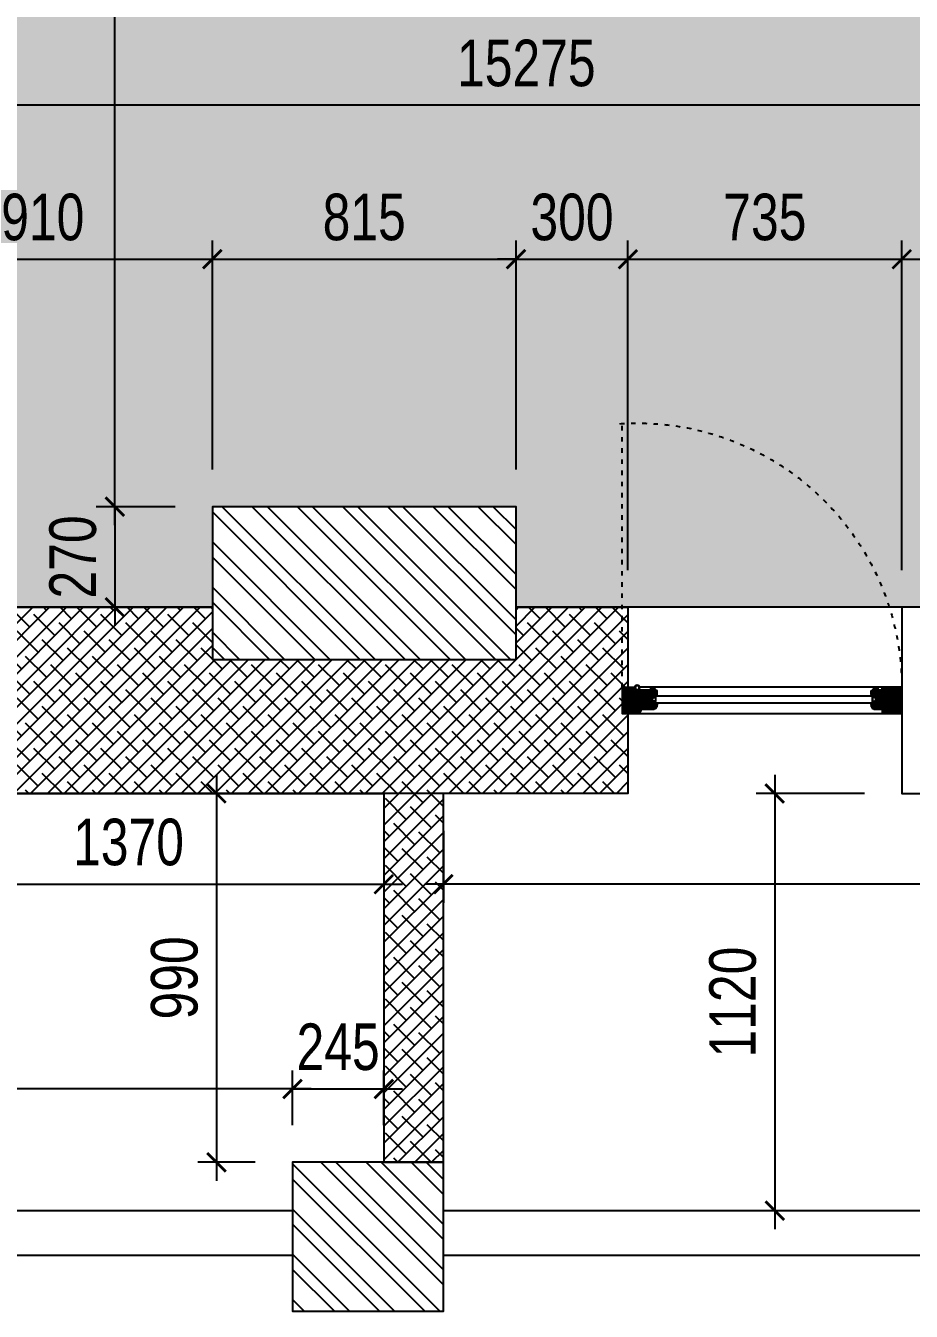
# Model space of a CAD drawing. Header units: metres. Extents: x -577923 to -19598, y 119734 to 247764.
# Drawn here: x -368491 to -366115, y 119734 to 123185 of the extents above; entities that cross this region are included whole.
import ezdxf

# ---------------------------------------------------------------- set-up
doc = ezdxf.new("R2010")
doc.units = ezdxf.units.M
doc.linetypes.add('ACAD_ISO03W100', pattern=[30, 12, -18])
for name, color, linetype in [('dim', 4, 'Continuous'), ('k', 1, 'Continuous'), ('wall', 5, 'Continuous'), ('windows', 7, 'Continuous')]:
    doc.layers.add(name, color=color, linetype=linetype)
doc.styles.add('KOTE', font='romrust.shx', dxfattribs={"width": 0.8})
doc.dimstyles.new('ayala 50', dxfattribs={"dimscale": 50, "dimtxt": 2.5, "dimasz": 1, "dimexe": 1, "dimexo": 2, "dimgap": 1, "dimtad": 1, "dimdec": 0, "dimzin": 9, "dimdsep": 46, "dimtxsty": 'KOTE', "dimblk": 'ARCHTICK', "dimcen": 0, "dimdle": 1, "dimclrd": 4, "dimclre": 4, "dimclrt": 3, "dimadec": 0, "dimazin": 0, "dimtfac": 0.666667, "dimtdec": 0, "dimtix": 1, "dimtmove": 2, "dimatfit": 0, "dimfxl": 1, "dimtvp": 1, "dimtolj": 1, "dimarcsym": 0})
pattern_1 = [(45, (24967.446, 0), (-22.4506403, 22.4506403), []), (135, (24967.446, 0), (-67.351921, 22.4506403), [79.375, -47.625])]

# ---------------------------------------------------------------- blocks, each defined once
blk = doc.blocks.new('Joint-K7335')
at = {"layer": 'windows', "color": 7}
for points in [[(3.9, 10.7, -0.206505), (4.5, 11.8, -0.277528), (4.6, 11.7), (4.7, 11.5, 0.626267), (5.4, 11.5, 0.131441), (5.5, 11.7), (5.5, 18, 0.509109), (4.6, 18.4, -0.294424), (2, 18.3, 0.173488), (1.3, 18.5), (0, 18.5), (0, 2.1, 0.415334), (1.2, 0.9, 0.048115), (1.5, 0.9, 0.113375), (1.5, 1), (4, 2.8, 0.235966), (4, 2.9), (4, 3.3, 0.247659), (4, 3.4, 0.287937), (3.6, 3.4), (1.8, 2.3, -0.576722), (1.5, 2.5), (1.5, 3.3, -0.235966), (1.6, 3.5), (4, 5.3, 0.235966), (4, 5.3), (4, 5.7, 0.247659), (4, 5.8, 0.287937), (3.6, 5.8), (1.8, 4.8, -0.576722), (1.5, 5), (1.5, 6.3, -0.384094), (2.6, 7.5, -0.021813), (2.7, 7.5), (6.5, 7.5), (6.5, 7.6, 0.333043), (5.7, 8.5, -0.293245), (5.3, 8.9, 0.008528), (5.2, 9.3, 0.265517), (5, 9.5, 0.023748), (4.8, 9.5, -0.356149), (3.9, 10.7, -0.356149)], [(3.2, 10.8, 0.355005), (4.6, 8.8, -0.567624), (4.7, 8.8, -0.24708), (4.4, 8.7), (2.2, 9, -0.351704), (1.2, 10.1), (1.2, 12.9, -0.414214), (1.5, 13.2), (1.6, 13.2, 0.277073), (1.9, 13.4), (3.7, 16.8, -0.041112), (3.8, 17), (4.1, 17.7, -0.50666), (4.6, 17.7, -0.2771), (4.6, 17.5), (4.6, 13.3, 0.213422), (4.7, 13.1, -0.886227), (4.4, 12.6, 0.250571), (3.2, 10.8)]]:
    blk.add_lwpolyline(points, format="xyb", dxfattribs=at)
blk.add_lwpolyline([(1.6, 17.8, 0.632714), (1, 17.6), (1, 14.2, 0.78091), (1.6, 14.1), (3.2, 17.1, -0.117333), (3.3, 17.2, 1.218085), (3, 17.5, -0.285776), (2.7, 17.3, -0.145588)], format="xyb", close=True, dxfattribs=at)
blk = doc.blocks.new('fghdgh645')
h = blk.add_hatch()
h.set_pattern_fill('ANSI31', color=4, angle=-90, style=0)
h.set_pattern_definition([(315, (-7117.7356, 123012.3033), (2.24506403, 2.24506403), [])])
edge = h.paths.add_edge_path()
edge.add_line((7, -42), (7, -48.4))
edge.add_line((7, -48.4), (16.7, -48.4))
edge.add_line((16.7, -48.4), (18.5, -45.4))
edge.add_arc((19.8, -46.1), 1.5, 90, 149.8863, ccw=False)
edge.add_line((19.8, -44.6), (23.1, -44.6))
edge.add_line((23.1, -44.6), (23.5, -45))
edge.add_line((23.5, -45), (23.5, -85.9))
edge.add_line((23.5, -85.9), (22, -85.9))
edge.add_arc((16, -85.9), 6, -90, 0, ccw=False)
edge.add_line((16, -91.9), (16, -93.4))
edge.add_line((16, -93.4), (12.2, -93.4))
edge.add_line((12.2, -93.4), (12.2, -78))
edge.add_line((12.2, -78), (4.7, -78))
edge.add_line((4.7, -78), (4.7, -73.5))
edge.add_line((4.7, -73.5), (-2.8, -73.5))
edge.add_line((-2.8, -73.5), (-2.8, -78))
edge.add_line((-2.8, -78), (-27.5, -78))
edge.add_line((-27.5, -78), (-27.5, -41.2))
edge.add_line((-27.5, -41.2), (-27.2, -40.9))
edge.add_line((-27.2, -40.9), (-7.3, -41.4))
edge.add_line((-7.3, -41.4), (-6.9, -41.8))
edge.add_line((-6.9, -41.8), (-6.9, -48.4))
edge.add_line((-6.9, -48.4), (-0.1, -48.4))
edge.add_line((-0.1, -48.4), (4, -41.6))
edge.add_line((4, -41.6), (6.6, -41.6))
edge.add_line((6.6, -41.6), (7, -42))
edge = h.paths.add_edge_path()
edge.add_line((-17, -78.7), (-17, -84))
edge.add_line((-17, -84), (-15.5, -84))
edge.add_line((-15.5, -84), (-15.5, -93.4))
edge.add_line((-15.5, -93.4), (-26, -93.4))
edge.add_arc((-29.9, -93.3), 3.87, 358.7048, 431.2792)
edge.add_arc((-27.4, -86), 3.87, 178.7048, 251.2792, ccw=False)
edge.add_line((-31.3, -85.9), (-32.8, -85.9))
edge.add_line((-32.8, -85.9), (-32.8, -75.6))
edge.add_line((-32.8, -75.6), (-27.5, -74.6))
edge.add_line((-27.5, -74.6), (-27.5, -78.4))
edge.add_line((-27.5, -78.4), (-17, -78.7))
edge = h.paths.add_edge_path()
edge.add_line((-8.2, -39.8), (-27.5, -39.8))
edge.add_arc((-34.3, -39.8), 6.75, 0, 90)
edge.add_line((-34.3, -33), (-35.2, -33))
edge.add_line((-35.2, -33), (-35.2, 0))
edge.add_line((-35.2, 0), (35.2, 0))
edge.add_line((35.2, 0), (35.2, -43.5))
edge.add_line((35.2, -43.5), (33.8, -43.5))
edge.add_arc((27.8, -43.5), 6, -90, 0, ccw=False)
edge.add_line((27.8, -49.5), (27.8, -51))
edge.add_line((27.8, -51), (24.6, -51))
edge.add_line((24.6, -51), (24.6, -42.8))
edge.add_line((24.6, -42.8), (15.6, -42.8))
edge.add_line((15.6, -42.8), (13.3, -46.5))
edge.add_line((13.3, -46.5), (11.5, -46.5))
edge.add_line((11.5, -46.5), (11.1, -46.1))
edge.add_line((11.1, -46.1), (11.1, -32.6))
edge.add_line((11.1, -32.6), (8.1, -32.6))
edge.add_line((8.1, -32.6), (8.1, -38.2))
edge.add_line((8.1, -38.2), (5.6, -38.2))
edge.add_line((5.6, -38.2), (5.6, -39.8))
edge.add_line((5.6, -39.8), (3.5, -39.8))
edge.add_line((3.5, -39.8), (-0.5, -46.5))
edge.add_line((-0.5, -46.5), (-2.4, -46.5))
edge.add_line((-2.4, -46.5), (-2.8, -46.1))
edge.add_line((-2.8, -46.1), (-2.8, -32.6))
edge.add_line((-2.8, -32.6), (-5.8, -32.6))
edge.add_line((-5.8, -32.6), (-5.8, -38.2))
edge.add_line((-5.8, -38.2), (-8.2, -38.2))
at = {"ltscale": 10}
h = blk.add_hatch(dxfattribs=at)
h.set_pattern_fill('ANGLE', color=4, scale=0.1125, angle=-135, style=0)
h.set_pattern_definition([(225, (-601.7127, 1923.0264), (0.55565335, -0.55565335), [0.5715, -0.2143125]), (315, (-601.7127, 1923.0264), (0.55565335, 0.55565335), [0.5715, -0.2143125])])
edge = h.paths.add_edge_path()
edge.add_line((-17, -78.4), (-17, -82.9))
edge.add_arc((-16.3, -82.3), 0.938, 216.8699, 323.1301)
edge.add_line((-15.5, -82.9), (-15.5, -78.4))
edge.add_arc((-16.3, -78.9), 0.926, 35.8841, 144.1159)
h = blk.add_hatch(dxfattribs=at)
h.set_pattern_fill('ANGLE', color=4, scale=0.1125, angle=-135, style=0)
h.set_pattern_definition([(225, (-601.7127, 1918.9014), (0.55565335, -0.55565335), [0.5715, -0.2143125]), (315, (-601.7127, 1918.9014), (0.55565335, 0.55565335), [0.5715, -0.2143125])])
edge = h.paths.add_edge_path()
edge.add_line((-15.5, -78), (-15.5, -80.2))
edge.add_line((-15.5, -80.2), (-14, -80.2))
edge.add_arc((-14.3, -79.1), 1.16, 284.793, 435.207)
edge.add_line((-14, -78), (-15.5, -78))
h = blk.add_hatch(dxfattribs=at)
h.set_pattern_fill('BRASS', color=4, scale=0.225, angle=-135, style=0)
h.set_pattern_definition([(225, (-591.9627, 1918.9014), (1.0102788, -1.0102788), []), (225, (-591.4576, 1918.3963), (1.0102788, -1.0102788), [0.714375, -0.3571875])])
h.paths.add_polyline_path([(12.2, -81.4), (9.2, -81.4), (9.2, -90.4), (12.2, -90.4)])
h = blk.add_hatch(dxfattribs=at)
h.set_pattern_fill('ANGLE', color=4, scale=0.1125, angle=-135, style=0)
h.set_pattern_definition([(225, (-591.9627, 1918.9014), (0.55565335, -0.55565335), [0.5715, -0.2143125]), (315, (-591.9627, 1918.9014), (0.55565335, 0.55565335), [0.5715, -0.2143125])])
h.paths.add_polyline_path([(12.2, -90.4), (9.2, -90.4), (9.2, -93.4), (12.2, -93.4)])
h = blk.add_hatch()
h.set_pattern_fill('ANSI31', color=4, angle=-90, style=0)
h.set_pattern_definition([(315, (-7117.7356, 123234.8033), (2.24506403, 2.24506403), [])])
edge = h.paths.add_edge_path()
edge.add_line((12.2, -682.9), (12.2, -667.5))
edge.add_line((12.2, -667.5), (16, -667.5))
edge.add_line((16, -667.5), (16, -669))
edge.add_arc((16, -675), 6, 0, 90, ccw=False)
edge.add_line((22, -675), (23.5, -675))
edge.add_line((23.5, -675), (23.5, -705))
edge.add_line((23.5, -705), (10, -705))
edge.add_line((10, -705), (10, -701.2))
edge.add_line((10, -701.2), (-20, -701.2))
edge.add_line((-20, -701.2), (-20, -705))
edge.add_line((-20, -705), (-27.5, -705))
edge.add_line((-27.5, -705), (-27.5, -682.9))
edge.add_line((-27.5, -682.9), (-2.8, -682.9))
edge.add_line((-2.8, -682.9), (-2.8, -687.4))
edge.add_line((-2.8, -687.4), (4.7, -687.4))
edge.add_line((4.7, -687.4), (4.7, -682.9))
edge.add_line((4.7, -682.9), (12.2, -682.9))
h.paths.add_polyline_path([(24.5, -697.5), (35.2, -697.5), (35.2, -750), (-35.8, -750), (-35.8, -697.5), (-28.5, -697.5), (-28.5, -706), (-19, -706), (-19, -701.2), (9, -701.2), (9, -706), (24.5, -706)])
edge = h.paths.add_edge_path()
edge.add_line((-17.2, -682.1), (-17.2, -676.9))
edge.add_line((-17.2, -676.9), (-15.7, -676.9))
edge.add_line((-15.7, -676.9), (-15.7, -667.5))
edge.add_line((-15.7, -667.5), (-26.2, -667.5))
edge.add_arc((-30.1, -667.6), 3.87, -71.2792, 1.2952, ccw=False)
edge.add_arc((-27.6, -674.9), 3.87, 108.7208, 181.2952)
edge.add_line((-31.5, -675), (-32.8, -675))
edge.add_line((-32.8, -675), (-32.8, -685.3))
edge.add_line((-32.8, -685.3), (-27.7, -686.2))
edge.add_line((-27.7, -686.2), (-27.7, -682.1))
edge.add_line((-27.7, -682.1), (-17.2, -682.1))
h = blk.add_hatch(dxfattribs=at)
h.set_pattern_fill('ANGLE', color=4, scale=0.1125, angle=-135, style=0)
h.set_pattern_definition([(135, (-601.7127, -2683.9014), (0.55565335, 0.55565335), [0.5715, -0.2143125]), (45, (-601.7127, -2683.9014), (0.55565335, -0.55565335), [0.5715, -0.2143125])])
edge = h.paths.add_edge_path()
edge.add_line((-17, -682.5), (-17, -678))
edge.add_arc((-16.3, -678.6), 0.938, 36.8699, 143.1301, ccw=False)
edge.add_line((-15.5, -678), (-15.5, -682.5))
edge.add_arc((-16.3, -681.9), 0.926, 215.8841, 324.1159, ccw=False)
h = blk.add_hatch(dxfattribs=at)
h.set_pattern_fill('ANGLE', color=4, scale=0.1125, angle=-135, style=0)
h.set_pattern_definition([(135, (-601.7127, -2679.7764), (0.55565335, 0.55565335), [0.5715, -0.2143125]), (45, (-601.7127, -2679.7764), (0.55565335, -0.55565335), [0.5715, -0.2143125])])
edge = h.paths.add_edge_path()
edge.add_line((-15.5, -682.9), (-15.5, -680.6))
edge.add_line((-15.5, -680.6), (-14, -680.6))
edge.add_arc((-14.3, -681.8), 1.16, -75.207, 75.207, ccw=False)
edge.add_line((-14, -682.9), (-15.5, -682.9))
h = blk.add_hatch(dxfattribs=at)
h.set_pattern_fill('ANGLE', color=4, scale=0.1125, angle=-135, style=0)
h.set_pattern_definition([(135, (-591.9627, -2679.7764), (0.55565335, 0.55565335), [0.5715, -0.2143125]), (45, (-591.9627, -2679.7764), (0.55565335, -0.55565335), [0.5715, -0.2143125])])
h.paths.add_polyline_path([(12.2, -670.5), (9.2, -670.5), (9.2, -667.5), (12.2, -667.5)])
h = blk.add_hatch(dxfattribs=at)
h.set_pattern_fill('BRASS', color=4, scale=0.225, angle=-135, style=0)
h.set_pattern_definition([(135, (-591.9627, -2679.7764), (1.0102788, 1.0102788), []), (135, (-591.4576, -2679.2713), (1.0102788, 1.0102788), [0.714375, -0.3571875])])
h.paths.add_polyline_path([(12.2, -679.5), (9.2, -679.5), (9.2, -670.5), (12.2, -670.5)])
at = {"color": 8}
for p, q in [((-35.8, -697.5), (-35.8, -46.6)), ((35.2, -43.5), (35.2, -697.5))]:
    blk.add_line(p, q, dxfattribs=at)
at = {"color": 4, "ltscale": 10}
for p, q in [((-22, -44.9), (-28.9, -44.5)), ((-21.8, -36), (-28.7, -36)), ((-15.5, -80.2), (9.2, -80.2)), ((10, -78), (-13.3, -80.2)), ((10, -80.2), (-13.3, -78)), ((10, -680.6), (-13.3, -682.9)), ((10, -682.9), (-13.3, -680.6))]:
    blk.add_line(p, q, dxfattribs=at)
for p, q in [((-8.2, -38.2), (-8.2, -39.8)), ((-15.5, -680.6), (9.2, -680.6)), ((-27.5, -697.5), (-35.8, -697.5)), ((10, -705), (10, -701.2))]:
    blk.add_line(p, q)
at = {"color": 7}
for p, q in [((-12.3, -80.2), (-12.3, -680.6)), ((6, -80.2), (6, -680.6))]:
    blk.add_line(p, q, dxfattribs=at)
for points in [[(-8.2, -39.8), (-27.5, -39.8, 0.414214), (-34.3, -33), (-35.2, -33), (-35.2, 0), (35.2, 0), (35.2, -43.5), (33.8, -43.5, -0.414214), (27.8, -49.5), (27.8, -51), (24.6, -51), (24.6, -42.8), (15.6, -42.8), (13.3, -46.5), (11.5, -46.5), (11.1, -46.1), (11.1, -32.6), (8.1, -32.6), (8.1, -38.2), (5.6, -38.2), (5.6, -39.8), (3.5, -39.8), (-0.5, -46.5), (-2.4, -46.5), (-2.8, -46.1), (-2.8, -32.6), (-5.8, -32.6), (-5.8, -38.2), (-8.2, -38.2)], [(12.2, -682.9), (12.2, -667.5), (16, -667.5), (16, -669, -0.414214), (22, -675), (23.5, -675), (23.5, -705), (10, -705), (10, -701.2), (-20, -701.2), (-20, -705), (-27.5, -705), (-27.5, -682.9), (-2.8, -682.9), (-2.8, -687.4), (4.7, -687.4), (4.7, -682.9), (12.2, -682.9)]]:
    blk.add_lwpolyline(points, format="xyb", dxfattribs=at)
for points in [[(7, -42), (7, -48.4), (16.7, -48.4), (18.5, -45.4, -0.267417), (19.8, -44.6), (23.1, -44.6), (23.5, -45), (23.5, -85.9), (22, -85.9, -0.414214), (16, -91.9), (16, -93.4), (12.2, -93.4), (12.2, -78), (4.7, -78), (4.7, -73.5), (-2.8, -73.5), (-2.8, -78), (-27.5, -78), (-27.5, -41.2), (-27.2, -40.9), (-7.3, -41.4), (-6.9, -41.8), (-6.9, -48.4), (-0.1, -48.4), (4, -41.6), (6.6, -41.6)], [(-17, -78.7), (-17, -84), (-15.5, -84), (-15.5, -93.4), (-26, -93.4, 0.327693), (-28.7, -89.6, -0.327693), (-31.3, -85.9), (-32.8, -85.9), (-32.8, -75.6), (-27.5, -74.6), (-27.5, -78.4), (-17, -78.7)], [(-17.2, -682.1), (-17.2, -676.9), (-15.7, -676.9), (-15.7, -667.5), (-26.2, -667.5, -0.327693), (-28.9, -671.3, 0.327693), (-31.5, -675), (-32.8, -675), (-32.8, -685.3), (-27.7, -686.2), (-27.7, -682.1), (-17.2, -682.1)]]:
    blk.add_lwpolyline(points, format="xyb", close=True, dxfattribs=at)
at = {"color": 4, "ltscale": 10}
for points in [[(-21.8, -41.1), (-22, -44.9), (-8.5, -45.5), (-8.3, -41.8)], [(-21.8, -39.8), (-21.8, -36), (-8.2, -36), (-8.2, -39.8)], [(-13.3, -78), (-13.3, -80.2), (10, -80.2), (10, -78)], [(12.2, -81.4), (9.2, -81.4), (9.2, -90.4), (12.2, -90.4)], [(12.2, -90.4), (9.2, -90.4), (9.2, -93.4), (12.2, -93.4)], [(-13.3, -682.9), (-13.3, -680.6), (10, -680.6), (10, -682.9)], [(12.2, -670.5), (9.2, -670.5), (9.2, -667.5), (12.2, -667.5)], [(12.2, -679.5), (9.2, -679.5), (9.2, -670.5), (12.2, -670.5)]]:
    blk.add_lwpolyline(points, close=True, dxfattribs=at)
for points in [[(-17, -78.4), (-17, -82.9, 0.5), (-15.5, -82.9), (-15.5, -78.4, 0.5108)], [(-15.5, -78), (-15.5, -80.2), (-14, -80.2, 0.770201), (-14, -78)], [(-17, -682.5), (-17, -678, -0.5), (-15.5, -678), (-15.5, -682.5, -0.5108)], [(-15.5, -682.9), (-15.5, -680.6), (-14, -680.6, -0.770201), (-14, -682.9)]]:
    blk.add_lwpolyline(points, format="xyb", close=True, dxfattribs=at)
at = {"color": 7}
for points in [[(-9.1, -89.2), (2.9, -89.2), (2.9, -85.5), (2.1, -85.5), (0.3, -80.2), (-6.6, -80.2), (-8.4, -85.5), (-9.1, -85.5)], [(-8.8, -88.9), (2.5, -88.9), (2.5, -85.9), (1.8, -85.9), (0, -80.6), (-6.3, -80.6), (-8.1, -85.9), (-8.8, -85.9)], [(-9.1, -670.9), (2.9, -670.9), (2.9, -674.6), (2.1, -674.6), (0.3, -680.6), (-6.6, -680.6), (-8.4, -674.6), (-9.1, -674.6)], [(-8.8, -671.3), (2.5, -671.3), (2.5, -674.3), (1.8, -674.3), (0, -680.3), (-6.3, -680.3), (-8.1, -674.3), (-8.8, -674.3)]]:
    blk.add_lwpolyline(points, close=True, dxfattribs=at)
blk.add_lwpolyline([(24.5, -697.5), (35.2, -697.5), (35.2, -750), (-35.8, -750), (-35.8, -697.5), (-28.5, -697.5), (-28.5, -706), (-19, -706), (-19, -701.2), (9, -701.2), (9, -706), (24.5, -706), (24.5, -697.5)], dxfattribs=at)
for radius in [6.56, 5.25]:
    blk.add_circle((-34.5, -40.1), radius, dxfattribs=at)
at = {"layer": 'dim', "color": 8, "linetype": 'ACAD_ISO03W100'}
blk.add_line((-35.2, 0), (-743, 0), dxfattribs=at)
blk.add_arc((-34.3, -39.8), 710.2, 176.2736, 269.879, dxfattribs=at)
at = {"layer": 'wall', "color": 4, "ltscale": 10, "xscale": 0.75, "yscale": 0.75, "zscale": 0.75, "rotation": 180}
for p in [(-2.8, -32.6), (11.1, -32.6)]:
    blk.add_blockref('Joint-K7335', p, dxfattribs=at)
blk = doc.blocks.new('_ArchTick')
at = {"color": 0, "linetype": 'ByBlock', "const_width": 0.15}
blk.add_lwpolyline([(-0.5, -0.5), (0.5, 0.5)], dxfattribs=at)
blk = doc.blocks.new('*D512')
at = {"layer": 'Defpoints', "color": 0, "linetype": 'ByBlock', "transparency": 16777216}
for p in [(-367990.1, 122558), (-367990.1, 121893.6), (-368900.1, 121623.6)]:
    blk.add_point(p, dxfattribs=at)
at = {"layer": 'dim', "color": 4, "linetype": 'ByBlock', "lineweight": -2, "transparency": 16777216}
for p, q in [((-368900.1, 121723.6), (-368900.1, 122608)), ((-367990.1, 121993.6), (-367990.1, 122608)), ((-368950.1, 122558), (-367940.1, 122558))]:
    blk.add_line(p, q, dxfattribs=at)
at = {"layer": 'dim', "color": 4, "linetype": 'ByBlock', "lineweight": -2, "transparency": 16777216, "xscale": 50, "yscale": 50, "zscale": 50, "rotation": 180}
blk.add_blockref('_ArchTick', (-368900.1, 122558), dxfattribs=at)
at = {"layer": 'dim', "color": 4, "linetype": 'ByBlock', "lineweight": -2, "transparency": 16777216, "xscale": 50, "yscale": 50, "zscale": 50}
blk.add_blockref('_ArchTick', (-367990.1, 122558), dxfattribs=at)
at = {"layer": 'dim', "color": 3, "linetype": 'ByBlock', "transparency": 16777216, "insert": (-368445.1, 122670.5), "char_height": 125, "attachment_point": 5, "style": 'KOTE'}
blk.add_mtext('\\A1;910', dxfattribs=at)
blk = doc.blocks.new('*D513')
at = {"layer": 'Defpoints', "color": 0, "linetype": 'ByBlock', "transparency": 16777216}
for p in [(-367175.1, 122558), (-367990.1, 121893.6), (-367175.1, 121893.6)]:
    blk.add_point(p, dxfattribs=at)
at = {"layer": 'dim', "color": 4, "linetype": 'ByBlock', "lineweight": -2, "transparency": 16777216}
for p, q in [((-367990.1, 121993.6), (-367990.1, 122608)), ((-367175.1, 121993.6), (-367175.1, 122608)), ((-368040.1, 122558), (-367125.1, 122558))]:
    blk.add_line(p, q, dxfattribs=at)
at = {"layer": 'dim', "color": 4, "linetype": 'ByBlock', "lineweight": -2, "transparency": 16777216, "xscale": 50, "yscale": 50, "zscale": 50, "rotation": 180}
blk.add_blockref('_ArchTick', (-367990.1, 122558), dxfattribs=at)
at = {"layer": 'dim', "color": 4, "linetype": 'ByBlock', "lineweight": -2, "transparency": 16777216, "xscale": 50, "yscale": 50, "zscale": 50}
blk.add_blockref('_ArchTick', (-367175.1, 122558), dxfattribs=at)
at = {"layer": 'dim', "color": 3, "linetype": 'ByBlock', "transparency": 16777216, "insert": (-367582.6, 122670.5), "char_height": 125, "attachment_point": 5, "style": 'KOTE'}
blk.add_mtext('\\A1;815', dxfattribs=at)
blk = doc.blocks.new('*D514')
at = {"layer": 'Defpoints', "color": 0, "linetype": 'ByBlock', "transparency": 16777216}
for p in [(-366875.1, 122558), (-367175.1, 121893.6), (-366875.1, 121623.6)]:
    blk.add_point(p, dxfattribs=at)
at = {"layer": 'dim', "color": 4, "linetype": 'ByBlock', "lineweight": -2, "transparency": 16777216}
for p, q in [((-367175.1, 121993.6), (-367175.1, 122608)), ((-366875.1, 121723.6), (-366875.1, 122608)), ((-367175.1, 122558), (-367225.1, 122558)), ((-367175.1, 122558), (-366875.1, 122558)), ((-366875.1, 122558), (-366825.1, 122558))]:
    blk.add_line(p, q, dxfattribs=at)
at = {"layer": 'dim', "color": 4, "linetype": 'ByBlock', "lineweight": -2, "transparency": 16777216, "xscale": 50, "yscale": 50, "zscale": 50}
blk.add_blockref('_ArchTick', (-367175.1, 122558), dxfattribs=at)
at = {"layer": 'dim', "color": 4, "linetype": 'ByBlock', "lineweight": -2, "transparency": 16777216, "xscale": 50, "yscale": 50, "zscale": 50, "rotation": 180}
blk.add_blockref('_ArchTick', (-366875.1, 122558), dxfattribs=at)
at = {"layer": 'dim', "color": 3, "linetype": 'ByBlock', "transparency": 16777216, "insert": (-367025.1, 122670.5), "char_height": 125, "attachment_point": 5, "style": 'KOTE'}
blk.add_mtext('\\A1;300', dxfattribs=at)
blk = doc.blocks.new('*D515')
at = {"layer": 'Defpoints', "color": 0, "linetype": 'ByBlock', "transparency": 16777216}
for p in [(-366140.1, 122558), (-366875.1, 121623.6), (-366140.1, 121623.6)]:
    blk.add_point(p, dxfattribs=at)
at = {"layer": 'dim', "color": 4, "linetype": 'ByBlock', "lineweight": -2, "transparency": 16777216}
for p, q in [((-366875.1, 121723.6), (-366875.1, 122608)), ((-366140.1, 121723.6), (-366140.1, 122608)), ((-366925.1, 122558), (-366090.1, 122558))]:
    blk.add_line(p, q, dxfattribs=at)
at = {"layer": 'dim', "color": 4, "linetype": 'ByBlock', "lineweight": -2, "transparency": 16777216, "xscale": 50, "yscale": 50, "zscale": 50, "rotation": 180}
blk.add_blockref('_ArchTick', (-366875.1, 122558), dxfattribs=at)
at = {"layer": 'dim', "color": 4, "linetype": 'ByBlock', "lineweight": -2, "transparency": 16777216, "xscale": 50, "yscale": 50, "zscale": 50}
blk.add_blockref('_ArchTick', (-366140.1, 122558), dxfattribs=at)
at = {"layer": 'dim', "color": 3, "linetype": 'ByBlock', "transparency": 16777216, "insert": (-366507.6, 122670.5), "char_height": 125, "attachment_point": 5, "style": 'KOTE'}
blk.add_mtext('\\A1;735', dxfattribs=at)
blk = doc.blocks.new('*D516')
at = {"layer": 'Defpoints', "color": 0, "linetype": 'ByBlock', "transparency": 16777216}
for p in [(-365180.1, 122558), (-366140.1, 121623.6), (-365180.1, 121623.6)]:
    blk.add_point(p, dxfattribs=at)
at = {"layer": 'dim', "color": 4, "linetype": 'ByBlock', "lineweight": -2, "transparency": 16777216}
for p, q in [((-366140.1, 121723.6), (-366140.1, 122608)), ((-365180.1, 121723.6), (-365180.1, 122608)), ((-366190.1, 122558), (-365130.1, 122558))]:
    blk.add_line(p, q, dxfattribs=at)
at = {"layer": 'dim', "color": 4, "linetype": 'ByBlock', "lineweight": -2, "transparency": 16777216, "xscale": 50, "yscale": 50, "zscale": 50, "rotation": 180}
blk.add_blockref('_ArchTick', (-366140.1, 122558), dxfattribs=at)
at = {"layer": 'dim', "color": 4, "linetype": 'ByBlock', "lineweight": -2, "transparency": 16777216, "xscale": 50, "yscale": 50, "zscale": 50}
blk.add_blockref('_ArchTick', (-365180.1, 122558), dxfattribs=at)
at = {"layer": 'dim', "color": 3, "linetype": 'ByBlock', "transparency": 16777216, "insert": (-365660.1, 122670.5), "char_height": 125, "attachment_point": 5, "style": 'KOTE'}
blk.add_mtext('\\A1;960', dxfattribs=at)
blk = doc.blocks.new('*D521')
at = {"layer": 'Defpoints', "color": 0, "linetype": 'ByBlock', "transparency": 16777216}
for p in [(-367990.1, 121893.6), (-368251.6, 121623.6), (-367990.1, 121623.6)]:
    blk.add_point(p, dxfattribs=at)
at = {"layer": 'dim', "color": 4, "linetype": 'ByBlock', "lineweight": -2, "transparency": 16777216}
for p, q in [((-368251.6, 121893.6), (-368251.6, 121943.6)), ((-368090.1, 121893.6), (-368301.6, 121893.6)), ((-368251.6, 121893.6), (-368251.6, 121623.6)), ((-368090.1, 121623.6), (-368301.6, 121623.6)), ((-368251.6, 121623.6), (-368251.6, 121573.6))]:
    blk.add_line(p, q, dxfattribs=at)
at = {"layer": 'dim', "color": 4, "linetype": 'ByBlock', "lineweight": -2, "transparency": 16777216, "xscale": 50, "yscale": 50, "zscale": 50}
for p, rotation in [((-368251.6, 121893.6), 270), ((-368251.6, 121623.6), 90)]:
    blk.add_blockref('_ArchTick', p, dxfattribs=dict(at, rotation=rotation))
at = {"layer": 'dim', "color": 3, "linetype": 'ByBlock', "transparency": 16777216, "insert": (-368364.1, 121758.6), "char_height": 125, "attachment_point": 5, "rotation": 90, "style": 'KOTE'}
blk.add_mtext('\\A1;270', dxfattribs=at)
blk = doc.blocks.new('*D522')
at = {"layer": 'Defpoints', "color": 0, "linetype": 'ByBlock', "transparency": 16777216}
for p in [(-368251.6, 125488.6), (-367975.1, 125488.6), (-367990.1, 121893.6)]:
    blk.add_point(p, dxfattribs=at)
at = {"layer": 'dim', "color": 4, "linetype": 'ByBlock', "lineweight": -2, "transparency": 16777216}
for p, q in [((-368251.6, 121843.6), (-368251.6, 125538.6)), ((-368075.1, 125488.6), (-368301.6, 125488.6)), ((-368090.1, 121893.6), (-368301.6, 121893.6))]:
    blk.add_line(p, q, dxfattribs=at)
at = {"layer": 'dim', "color": 4, "linetype": 'ByBlock', "lineweight": -2, "transparency": 16777216, "xscale": 50, "yscale": 50, "zscale": 50}
for p, rotation in [((-368251.6, 125488.6), 90), ((-368251.6, 121893.6), 270)]:
    blk.add_blockref('_ArchTick', p, dxfattribs=dict(at, rotation=rotation))
at = {"layer": 'dim', "color": 3, "linetype": 'ByBlock', "transparency": 16777216, "insert": (-368364.1, 123691.1), "char_height": 125, "attachment_point": 5, "rotation": 90, "style": 'KOTE'}
blk.add_mtext('\\A1;3595', dxfattribs=at)
blk = doc.blocks.new('*D533')
at = {"layer": 'Defpoints', "color": 0, "linetype": 'ByBlock', "transparency": 16777216}
for p in [(-368900.1, 121123.6), (-367530.1, 121123.6), (-367530.1, 120880.1)]:
    blk.add_point(p, dxfattribs=at)
at = {"layer": 'dim', "color": 4, "linetype": 'ByBlock', "lineweight": -2, "transparency": 16777216}
for p, q in [((-368900.1, 121023.6), (-368900.1, 120830.1)), ((-367530.1, 121023.6), (-367530.1, 120830.1)), ((-368950.1, 120880.1), (-367480.1, 120880.1))]:
    blk.add_line(p, q, dxfattribs=at)
at = {"layer": 'dim', "color": 4, "linetype": 'ByBlock', "lineweight": -2, "transparency": 16777216, "xscale": 50, "yscale": 50, "zscale": 50, "rotation": 180}
blk.add_blockref('_ArchTick', (-368900.1, 120880.1), dxfattribs=at)
at = {"layer": 'dim', "color": 4, "linetype": 'ByBlock', "lineweight": -2, "transparency": 16777216, "xscale": 50, "yscale": 50, "zscale": 50}
blk.add_blockref('_ArchTick', (-367530.1, 120880.1), dxfattribs=at)
at = {"layer": 'dim', "color": 3, "linetype": 'ByBlock', "transparency": 16777216, "insert": (-368215.1, 120992.6), "char_height": 125, "attachment_point": 5, "style": 'KOTE'}
blk.add_mtext('\\A1;1370', dxfattribs=at)
blk = doc.blocks.new('*D534')
at = {"layer": 'Defpoints', "color": 0, "linetype": 'ByBlock', "transparency": 16777216}
for p in [(-367530.1, 121123.6), (-367979, 120133.6), (-367775.1, 120133.6)]:
    blk.add_point(p, dxfattribs=at)
at = {"layer": 'dim', "color": 4, "linetype": 'ByBlock', "lineweight": -2, "transparency": 16777216}
for p, q in [((-367979, 121173.6), (-367979, 120083.6)), ((-367630.1, 121123.6), (-368029, 121123.6)), ((-367875.1, 120133.6), (-368029, 120133.6))]:
    blk.add_line(p, q, dxfattribs=at)
at = {"layer": 'dim', "color": 4, "linetype": 'ByBlock', "lineweight": -2, "transparency": 16777216, "xscale": 50, "yscale": 50, "zscale": 50}
for p, rotation in [((-367979, 121123.6), 90), ((-367979, 120133.6), 270)]:
    blk.add_blockref('_ArchTick', p, dxfattribs=dict(at, rotation=rotation))
at = {"layer": 'dim', "color": 3, "linetype": 'ByBlock', "transparency": 16777216, "insert": (-368091.5, 120628.6), "char_height": 125, "attachment_point": 5, "rotation": 90, "style": 'KOTE'}
blk.add_mtext('\\A1;990', dxfattribs=at)
blk = doc.blocks.new('*D535')
at = {"layer": 'Defpoints', "color": 0, "linetype": 'ByBlock', "transparency": 16777216}
for p in [(-367530.1, 120330.4), (-367775.1, 120133.6), (-367530.1, 120133.6)]:
    blk.add_point(p, dxfattribs=at)
at = {"layer": 'dim', "color": 4, "linetype": 'ByBlock', "lineweight": -2, "transparency": 16777216}
for p, q in [((-367775.1, 120233.6), (-367775.1, 120380.4)), ((-367530.1, 120233.6), (-367530.1, 120380.4)), ((-367775.1, 120330.4), (-367825.1, 120330.4)), ((-367775.1, 120330.4), (-367530.1, 120330.4)), ((-367530.1, 120330.4), (-367480.1, 120330.4))]:
    blk.add_line(p, q, dxfattribs=at)
at = {"layer": 'dim', "color": 4, "linetype": 'ByBlock', "lineweight": -2, "transparency": 16777216, "xscale": 50, "yscale": 50, "zscale": 50}
blk.add_blockref('_ArchTick', (-367775.1, 120330.4), dxfattribs=at)
at = {"layer": 'dim', "color": 4, "linetype": 'ByBlock', "lineweight": -2, "transparency": 16777216, "xscale": 50, "yscale": 50, "zscale": 50, "rotation": 180}
blk.add_blockref('_ArchTick', (-367530.1, 120330.4), dxfattribs=at)
at = {"layer": 'dim', "color": 3, "linetype": 'ByBlock', "transparency": 16777216, "insert": (-367652.6, 120442.9), "char_height": 125, "attachment_point": 5, "style": 'KOTE'}
blk.add_mtext('\\A1;245', dxfattribs=at)
blk = doc.blocks.new('*D536')
at = {"layer": 'Defpoints', "color": 0, "linetype": 'ByBlock', "transparency": 16777216}
for p in [(-371000.1, 120330.4), (-371000.1, 120133.6), (-367775.1, 120133.6)]:
    blk.add_point(p, dxfattribs=at)
at = {"layer": 'dim', "color": 4, "linetype": 'ByBlock', "lineweight": -2, "transparency": 16777216}
for p, q in [((-371000.1, 120233.6), (-371000.1, 120380.4)), ((-367775.1, 120233.6), (-367775.1, 120380.4)), ((-367725.1, 120330.4), (-371050.1, 120330.4))]:
    blk.add_line(p, q, dxfattribs=at)
at = {"layer": 'dim', "color": 4, "linetype": 'ByBlock', "lineweight": -2, "transparency": 16777216, "xscale": 50, "yscale": 50, "zscale": 50, "rotation": 180}
blk.add_blockref('_ArchTick', (-371000.1, 120330.4), dxfattribs=at)
at = {"layer": 'dim', "color": 4, "linetype": 'ByBlock', "lineweight": -2, "transparency": 16777216, "xscale": 50, "yscale": 50, "zscale": 50}
blk.add_blockref('_ArchTick', (-367775.1, 120330.4), dxfattribs=at)
at = {"layer": 'dim', "color": 3, "linetype": 'ByBlock', "transparency": 16777216, "insert": (-369387.6, 120442.9), "char_height": 125, "attachment_point": 5, "style": 'KOTE'}
blk.add_mtext('\\A1;3225', dxfattribs=at)
blk = doc.blocks.new('*D547')
at = {"layer": 'Defpoints', "color": 0, "linetype": 'ByBlock', "transparency": 16777216}
for p in [(-374785.1, 122971.4), (-359510.1, 122258.6), (-374785.1, 121623.6)]:
    blk.add_point(p, dxfattribs=at)
at = {"layer": 'dim', "color": 4, "linetype": 'ByBlock', "lineweight": -2, "transparency": 16777216}
for p, q in [((-374785.1, 121723.6), (-374785.1, 123021.4)), ((-359510.1, 122358.6), (-359510.1, 123021.4)), ((-359460.1, 122971.4), (-374835.1, 122971.4))]:
    blk.add_line(p, q, dxfattribs=at)
at = {"layer": 'dim', "color": 4, "linetype": 'ByBlock', "lineweight": -2, "transparency": 16777216, "xscale": 50, "yscale": 50, "zscale": 50, "rotation": 180}
blk.add_blockref('_ArchTick', (-374785.1, 122971.4), dxfattribs=at)
at = {"layer": 'dim', "color": 4, "linetype": 'ByBlock', "lineweight": -2, "transparency": 16777216, "xscale": 50, "yscale": 50, "zscale": 50}
blk.add_blockref('_ArchTick', (-359510.1, 122971.4), dxfattribs=at)
at = {"layer": 'dim', "color": 3, "linetype": 'ByBlock', "transparency": 16777216, "insert": (-367147.6, 123083.9), "char_height": 125, "attachment_point": 5, "style": 'KOTE'}
blk.add_mtext('\\A1;15275', dxfattribs=at)
blk = doc.blocks.new('*D552')
at = {"layer": 'Defpoints', "color": 0, "linetype": 'ByBlock', "transparency": 16777216}
for p in [(-367370.1, 121123.6), (-364205.1, 121123.6), (-367370.1, 120880.1)]:
    blk.add_point(p, dxfattribs=at)
at = {"layer": 'dim', "color": 4, "linetype": 'ByBlock', "lineweight": -2, "transparency": 16777216}
for p, q in [((-367370.1, 121023.6), (-367370.1, 120830.1)), ((-364205.1, 121023.6), (-364205.1, 120830.1)), ((-364155.1, 120880.1), (-367420.1, 120880.1))]:
    blk.add_line(p, q, dxfattribs=at)
at = {"layer": 'dim', "color": 4, "linetype": 'ByBlock', "lineweight": -2, "transparency": 16777216, "xscale": 50, "yscale": 50, "zscale": 50, "rotation": 180}
blk.add_blockref('_ArchTick', (-367370.1, 120880.1), dxfattribs=at)
at = {"layer": 'dim', "color": 4, "linetype": 'ByBlock', "lineweight": -2, "transparency": 16777216, "xscale": 50, "yscale": 50, "zscale": 50}
blk.add_blockref('_ArchTick', (-364205.1, 120880.1), dxfattribs=at)
at = {"layer": 'dim', "color": 3, "linetype": 'ByBlock', "transparency": 16777216, "insert": (-365787.6, 120992.6), "char_height": 125, "attachment_point": 5, "style": 'KOTE'}
blk.add_mtext('\\A1;3165', dxfattribs=at)
blk = doc.blocks.new('*D553')
at = {"layer": 'Defpoints', "color": 0, "linetype": 'ByBlock', "transparency": 16777216}
for p in [(-366140.1, 121123.6), (-366480.9, 120003.6), (-366140.1, 120003.6)]:
    blk.add_point(p, dxfattribs=at)
at = {"layer": 'dim', "color": 4, "linetype": 'ByBlock', "lineweight": -2, "transparency": 16777216}
for p, q in [((-366480.9, 121173.6), (-366480.9, 119953.6)), ((-366240.1, 121123.6), (-366530.9, 121123.6)), ((-366240.1, 120003.6), (-366530.9, 120003.6))]:
    blk.add_line(p, q, dxfattribs=at)
at = {"layer": 'dim', "color": 4, "linetype": 'ByBlock', "lineweight": -2, "transparency": 16777216, "xscale": 50, "yscale": 50, "zscale": 50}
for p, rotation in [((-366480.9, 121123.6), 90), ((-366480.9, 120003.6), 270)]:
    blk.add_blockref('_ArchTick', p, dxfattribs=dict(at, rotation=rotation))
at = {"layer": 'dim', "color": 3, "linetype": 'ByBlock', "transparency": 16777216, "insert": (-366593.4, 120563.6), "char_height": 125, "attachment_point": 5, "rotation": 90, "style": 'KOTE'}
blk.add_mtext('\\A1;1120', dxfattribs=at)

msp = doc.modelspace()

# ---------------------------------------------------------------- hatches: boundary and pattern name
at = {"layer": 'k', "linetype": 'ByBlock'}
h = msp.add_hatch(color=254, dxfattribs=at)
h.paths.add_polyline_path([(-374785.1, 129703.6), (-358415.1, 129703.6), (-358415.1, 129533.6), (-357745.1, 129533.6), (-357745.1, 125953.6), (-359790.1, 125953.6), (-359790.1, 125543.6), (-359510.1, 125543.6), (-359510.1, 122258.6), (-359750.1, 122258.6), (-359750.1, 121693.6), (-363775.1, 121693.6), (-363775.1, 122258.6), (-364180.1, 122258.6), (-364180.1, 121623.6), (-367175.1, 121623.6), (-367175.1, 121893.6), (-367990.1, 121893.6), (-367990.1, 121623.6), (-371000.1, 121623.6), (-371000.1, 122313.6), (-371405.1, 122313.6), (-371405.1, 121623.6), (-374785.1, 121623.6)])
h.paths.add_polyline_path([(-371030.1, 125898.6), (-371450.1, 125898.6), (-371450.1, 125098.6), (-371030.1, 125098.6)], flags=16)
h.paths.add_polyline_path([(-372525.1, 127413.6), (-371625.1, 127413.6), (-371625.1, 126973.6), (-372525.1, 126973.6)], flags=16)
h.paths.add_polyline_path([(-373725.1, 127413.6), (-372845.1, 127413.6), (-372845.1, 126973.6), (-373725.1, 126973.6)], flags=16)
h.paths.add_polyline_path([(-366450.1, 128098.6), (-367330.1, 128098.6), (-367330.1, 127218.6), (-366450.1, 127218.6)], flags=16)
h.paths.add_polyline_path([(-367165.1, 125898.6), (-367975.1, 125898.6), (-367975.1, 125488.6), (-367165.1, 125488.6)], flags=16)
h.paths.add_polyline_path([(-363790.1, 125898.6), (-364205.1, 125898.6), (-364205.1, 125083.6), (-363790.1, 125083.6)], flags=16)
at = {"layer": 'wall'}
h = msp.add_hatch(dxfattribs=at)
h.set_pattern_fill('ANSI32', color=4, scale=9, angle=90, style=0)
h.set_pattern_definition([(135, (24967.45, 0), (-60.616729, -60.616729), []), (135, (24967.45, 40.41), (-60.616729, -60.616729), [])])
h.paths.add_polyline_path([(-363790.1, 125898.6), (-364205.1, 125898.6), (-364205.1, 125083.6), (-363790.1, 125083.6)])
h.paths.add_polyline_path([(-367165.1, 125898.6), (-367975.1, 125898.6), (-367975.1, 125488.6), (-367165.1, 125488.6)])
h.paths.add_polyline_path([(-371030.1, 125898.6), (-371450.1, 125898.6), (-371450.1, 125098.6), (-371030.1, 125098.6)])
h.paths.add_polyline_path([(-371000.1, 122313.6), (-371405.1, 122313.6), (-371405.1, 121623.6), (-371000.1, 121623.6)])
h.paths.add_polyline_path([(-367175.1, 121893.6), (-367990.1, 121893.6), (-367990.1, 121483.6), (-367175.1, 121483.6)])
h.paths.add_polyline_path([(-363775.1, 122258.6), (-364180.1, 122258.6), (-364180.1, 121568.6), (-363775.1, 121568.6)])
h.paths.add_polyline_path([(-359345.1, 122258.6), (-359750.1, 122258.6), (-359750.1, 121568.6), (-359345.1, 121568.6)])
h.paths.add_polyline_path([(-367370.1, 120133.6), (-367775.1, 120133.6), (-367775.1, 119733.6), (-367370.1, 119733.6)])
h.paths.add_polyline_path([(-371000.1, 120133.6), (-371405.1, 120133.6), (-371405.1, 119733.6), (-371000.1, 119733.6)])
h.paths.add_polyline_path([(-374825.1, 120133.6), (-375285.1, 120133.6), (-375285.1, 119733.6), (-374825.1, 119733.6)])
h.paths.add_polyline_path([(-357605.1, 129933.6), (-358415.1, 129933.6), (-358415.1, 129533.6), (-357605.1, 129533.6)])
h = msp.add_hatch(dxfattribs=at)
h.set_pattern_fill('ANSI38', color=4, scale=10, style=0)
h.set_pattern_definition(pattern_1)
h.paths.add_polyline_path([(-368900.1, 121623.6), (-367990.1, 121623.6), (-367990.1, 121483.6), (-367175.1, 121483.6), (-367175.1, 121623.6), (-366875.1, 121623.6), (-366875.1, 121123.6), (-368900.1, 121123.6)])
h = msp.add_hatch(dxfattribs=at)
h.set_pattern_fill('ANSI38', color=4, scale=10, style=0)
h.set_pattern_definition(pattern_1)
h.paths.add_polyline_path([(-367370.1, 121123.6), (-367530.1, 121123.6), (-367530.1, 120133.6), (-367370.1, 120133.6)])

# ---------------------------------------------------------------- linework, layer by layer
at = {"color": 1, "linetype": 'ByBlock'}
msp.add_line((-368900.1, 121123.6), (-367530.1, 121123.6), dxfattribs=at)
msp.add_lwpolyline([(-366875.1, 121623.6), (-366875.1, 121123.6)], dxfattribs=at)
at = {"layer": 'k', "color": 1, "linetype": 'ByBlock'}
msp.add_lwpolyline([(-364180.1, 121623.6), (-367175.1, 121623.6), (-367175.1, 121893.6), (-367990.1, 121893.6), (-367990.1, 121623.6), (-371000.1, 121623.6), (-371000.1, 122313.6), (-371405.1, 122313.6), (-371405.1, 121623.6), (-374785.1, 121623.6), (-374785.1, 129703.6)], dxfattribs=at)
at = {"layer": 'wall', "linetype": 'ByBlock'}
for points in [[(-367175.1, 121893.6), (-367990.1, 121893.6), (-367990.1, 121483.6), (-367175.1, 121483.6)], [(-367370.1, 121123.6), (-367530.1, 121123.6), (-367530.1, 120133.6), (-367370.1, 120133.6)], [(-367370.1, 120133.6), (-367775.1, 120133.6), (-367775.1, 119733.6), (-367370.1, 119733.6)]]:
    msp.add_lwpolyline(points, close=True, dxfattribs=at)
msp.add_lwpolyline([(-368900.1, 121623.6), (-367990.1, 121623.6), (-367990.1, 121483.6), (-367175.1, 121483.6), (-367175.1, 121623.6), (-366875.1, 121623.6), (-366875.1, 121123.6), (-368900.1, 121123.6), (-368900.1, 121623.6)], dxfattribs=at)
at = {"layer": 'wall', "color": 4, "linetype": 'ByBlock'}
for points in [[(-365180.1, 121623.6), (-366140.1, 121623.6), (-366140.1, 121123.6), (-365180.1, 121123.6)], [(-367775.1, 120003.6), (-371000.1, 120003.6)], [(-365325.1, 120003.6), (-367370.1, 120003.6)], [(-367775.1, 119883.6), (-371000.1, 119883.6)], [(-365325.1, 119883.6), (-367370.1, 119883.6)]]:
    msp.add_lwpolyline(points, dxfattribs=at)

# ---------------------------------------------------------------- block references
at = {"color": 2, "linetype": 'ByBlock', "xscale": -1, "rotation": 90}
msp.add_blockref('fghdgh645', (-366890.1, 121373.3), dxfattribs=at)

# ---------------------------------------------------------------- dimensions: what is measured, and where the dimension line sits
at = {"layer": 'dim', "color": 2, "linetype": 'ByBlock'}
for base, p1, p2, picture, middle in [((-368251.6, 125488.6), (-367990.1, 121893.6), (-367975.1, 125488.6), '*D522', (-368364.1, 123691.1)), ((-368251.6, 121623.6), (-367990.1, 121893.6), (-367990.1, 121623.6), '*D521', (-368364.1, 121758.6)), ((-367979, 120133.6), (-367530.1, 121123.6), (-367775.1, 120133.6), '*D534', (-368091.5, 120628.6)), ((-366480.9, 120003.6), (-366140.1, 121123.6), (-366140.1, 120003.6), '*D553', (-366593.4, 120563.6))]:
    dim = msp.add_linear_dim(base=base, p1=p1, p2=p2, angle=90, dimstyle='ayala 50', dxfattribs=at)
    dim.commit()
    dim.dimension.update_dxf_attribs({"geometry": picture, "text_midpoint": middle})
for base, p1, p2, picture, middle in [((-374785.1, 122971.4), (-359510.1, 122258.6), (-374785.1, 121623.6), '*D547', (-367147.6, 123083.9)), ((-367990.1, 122558), (-368900.1, 121623.6), (-367990.1, 121893.6), '*D512', (-368445.1, 122670.5)), ((-367175.1, 122558), (-367990.1, 121893.6), (-367175.1, 121893.6), '*D513', (-367582.6, 122670.5)), ((-366875.1, 122558), (-367175.1, 121893.6), (-366875.1, 121623.6), '*D514', (-367025.1, 122670.5)), ((-366140.1, 122558), (-366875.1, 121623.6), (-366140.1, 121623.6), '*D515', (-366507.6, 122670.5)), ((-365180.1, 122558), (-366140.1, 121623.6), (-365180.1, 121623.6), '*D516', (-365660.1, 122670.5)), ((-367530.1, 120880.1), (-368900.1, 121123.6), (-367530.1, 121123.6), '*D533', (-368215.1, 120992.6)), ((-367370.1, 120880.1), (-364205.1, 121123.6), (-367370.1, 121123.6), '*D552', (-365787.6, 120992.6)), ((-371000.1, 120330.4), (-367775.1, 120133.6), (-371000.1, 120133.6), '*D536', (-369387.6, 120442.9)), ((-367530.1, 120330.4), (-367775.1, 120133.6), (-367530.1, 120133.6), '*D535', (-367652.6, 120442.9))]:
    dim = msp.add_linear_dim(base=base, p1=p1, p2=p2, dimstyle='ayala 50', dxfattribs=at)
    dim.commit()
    dim.dimension.update_dxf_attribs({"geometry": picture, "text_midpoint": middle})

doc.saveas('drawing.dxf')
